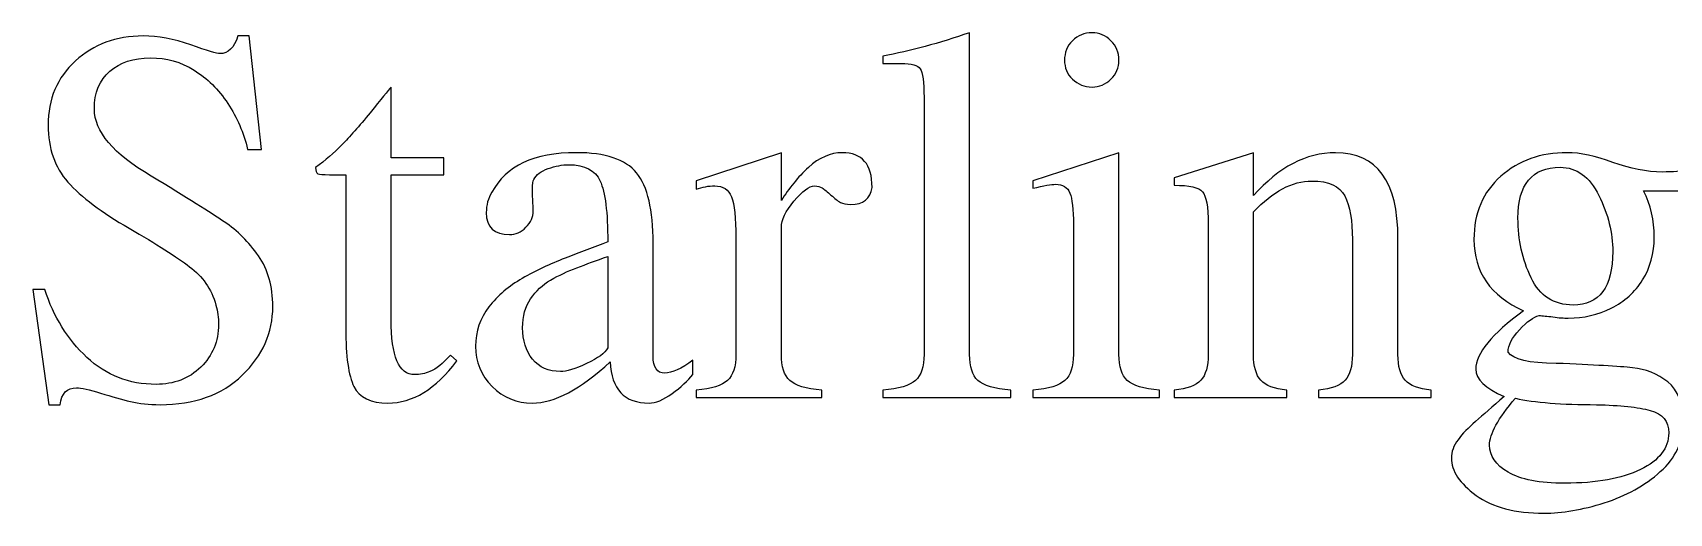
# Model space of a CAD drawing. Header units: inches. Extents: x -14.3 to 12.3, y -4.6 to 6.3.
# Drawn here: x -14.014 to -12.668, y 5.929 to 6.325 of the extents above; entities that cross this region are included whole.
import ezdxf

# ---------------------------------------------------------------- set-up
doc = ezdxf.new("R2010")
doc.units = ezdxf.units.IN
doc.header["$MEASUREMENT"] = 0
doc.layers.add('Layer 1', color=7, linetype='Continuous')

msp = doc.modelspace()

# ---------------------------------------------------------------- linework, layer by layer
at = {"layer": 'Layer 1'}
for points, knots in [([(-13.2809, 6.2716), (-13.2809, 6.2842), (-13.2819, 6.2921), (-13.284, 6.2951), (-13.284, 6.2951), (-13.286, 6.298), (-13.2912, 6.2996), (-13.2996, 6.2996), (-13.2996, 6.2996), (-13.2996, 6.2996), (-13.3149, 6.2996), (-13.3149, 6.2996), (-13.3149, 6.2996), (-13.3149, 6.2996), (-13.3149, 6.3055), (-13.3149, 6.3055), (-13.3149, 6.3055), (-13.2921, 6.3098), (-13.2683, 6.3162), (-13.2434, 6.3248), (-13.2434, 6.3248), (-13.2434, 6.3248), (-13.2434, 6.0601), (-13.2434, 6.0601), (-13.2434, 6.0601), (-13.2434, 6.0501), (-13.2411, 6.043), (-13.2366, 6.0387), (-13.2366, 6.0387), (-13.2319, 6.0345), (-13.2229, 6.0318), (-13.2096, 6.0308), (-13.2096, 6.0308), (-13.2096, 6.0308), (-13.2096, 6.0248), (-13.2096, 6.0248), (-13.2096, 6.0248), (-13.2096, 6.0248), (-13.3149, 6.0248), (-13.3149, 6.0248), (-13.3149, 6.0248), (-13.3149, 6.0248), (-13.3149, 6.0308), (-13.3149, 6.0308), (-13.3149, 6.0308), (-13.3016, 6.0318), (-13.2926, 6.0345), (-13.2879, 6.0387), (-13.2879, 6.0387), (-13.2832, 6.043), (-13.2809, 6.0501), (-13.2809, 6.0601), (-13.2809, 6.0601), (-13.2809, 6.0601), (-13.2809, 6.2716), (-13.2809, 6.2716)], [0, 0, 0, 0, 0.071429, 0.071429, 0.071429, 0.071429, 0.142857, 0.142857, 0.142857, 0.142857, 0.214286, 0.214286, 0.214286, 0.214286, 0.285714, 0.285714, 0.285714, 0.285714, 0.357143, 0.357143, 0.357143, 0.357143, 0.428571, 0.428571, 0.428571, 0.428571, 0.5, 0.5, 0.5, 0.5, 0.571429, 0.571429, 0.571429, 0.571429, 0.642857, 0.642857, 0.642857, 0.642857, 0.714286, 0.714286, 0.714286, 0.714286, 0.785714, 0.785714, 0.785714, 0.785714, 0.857143, 0.857143, 0.857143, 0.857143, 0.928571, 0.928571, 0.928571, 0.928571, 1, 1, 1, 1]), ([(-13.1654, 6.3021), (-13.1654, 6.3085), (-13.1632, 6.3138), (-13.1589, 6.3182), (-13.1589, 6.3182), (-13.1544, 6.3226), (-13.1491, 6.3248), (-13.1428, 6.3248), (-13.1428, 6.3248), (-13.1368, 6.3248), (-13.1316, 6.3226), (-13.1272, 6.3182), (-13.1272, 6.3182), (-13.1229, 6.3139), (-13.1207, 6.3086), (-13.1207, 6.3021), (-13.1207, 6.3021), (-13.1207, 6.296), (-13.1229, 6.2908), (-13.1272, 6.2866), (-13.1272, 6.2866), (-13.1316, 6.2822), (-13.1368, 6.2801), (-13.1428, 6.2801), (-13.1428, 6.2801), (-13.1491, 6.2801), (-13.1544, 6.2823), (-13.1589, 6.2866), (-13.1589, 6.2866), (-13.1632, 6.2909), (-13.1654, 6.2961), (-13.1654, 6.3021)], [0, 0, 0, 0, 0.125, 0.125, 0.125, 0.125, 0.25, 0.25, 0.25, 0.25, 0.375, 0.375, 0.375, 0.375, 0.5, 0.5, 0.5, 0.5, 0.625, 0.625, 0.625, 0.625, 0.75, 0.75, 0.75, 0.75, 0.875, 0.875, 0.875, 0.875, 1, 1, 1, 1]), ([(-14.0137, 6.1135), (-14.0137, 6.1135), (-14.0038, 6.1135), (-14.0038, 6.1135), (-14.0038, 6.1135), (-13.9964, 6.0911), (-13.985, 6.0725), (-13.9691, 6.0577), (-13.9691, 6.0577), (-13.9533, 6.0429), (-13.9344, 6.0355), (-13.9123, 6.0355), (-13.9123, 6.0355), (-13.8976, 6.0355), (-13.8852, 6.0402), (-13.8754, 6.0497), (-13.8754, 6.0497), (-13.8658, 6.0592), (-13.8609, 6.0709), (-13.8609, 6.0848), (-13.8609, 6.0848), (-13.8609, 6.0902), (-13.8617, 6.0956), (-13.863, 6.1008), (-13.863, 6.1008), (-13.8669, 6.114), (-13.874, 6.1246), (-13.8847, 6.1323), (-13.8847, 6.1323), (-13.8952, 6.1402), (-13.9118, 6.1508), (-13.9344, 6.1639), (-13.9344, 6.1639), (-13.9571, 6.177), (-13.9739, 6.1897), (-13.9847, 6.2019), (-13.9847, 6.2019), (-13.9956, 6.2141), (-14.001, 6.2297), (-14.001, 6.2487), (-14.001, 6.2487), (-14.001, 6.2702), (-13.9936, 6.2878), (-13.9786, 6.3016), (-13.9786, 6.3016), (-13.9637, 6.3152), (-13.9451, 6.3221), (-13.923, 6.3221), (-13.923, 6.3221), (-13.9106, 6.3221), (-13.8976, 6.3197), (-13.8838, 6.3148), (-13.8838, 6.3148), (-13.87, 6.31), (-13.8619, 6.3076), (-13.8597, 6.3076), (-13.8597, 6.3076), (-13.853, 6.3076), (-13.8481, 6.3123), (-13.845, 6.3221), (-13.845, 6.3221), (-13.845, 6.3221), (-13.8357, 6.3221), (-13.8357, 6.3221), (-13.8357, 6.3221), (-13.8357, 6.3221), (-13.8256, 6.2288), (-13.8256, 6.2288), (-13.8256, 6.2288), (-13.8256, 6.2288), (-13.837, 6.2288), (-13.837, 6.2288), (-13.837, 6.2288), (-13.8402, 6.2425), (-13.8457, 6.255), (-13.8532, 6.2666), (-13.8532, 6.2666), (-13.8609, 6.2781), (-13.8701, 6.2873), (-13.881, 6.294), (-13.881, 6.294), (-13.8918, 6.3008), (-13.9038, 6.3041), (-13.9169, 6.3041), (-13.9169, 6.3041), (-13.9308, 6.3041), (-13.942, 6.3005), (-13.9503, 6.2931), (-13.9503, 6.2931), (-13.9588, 6.2858), (-13.963, 6.2755), (-13.963, 6.2621), (-13.963, 6.2621), (-13.963, 6.2436), (-13.9474, 6.2251), (-13.9162, 6.2068), (-13.9162, 6.2068), (-13.8871, 6.1891), (-13.8671, 6.1766), (-13.8562, 6.1692), (-13.8562, 6.1692), (-13.8453, 6.1619), (-13.836, 6.1526), (-13.8281, 6.1412), (-13.8281, 6.1412), (-13.8202, 6.1299), (-13.8163, 6.116), (-13.8163, 6.0996), (-13.8163, 6.0996), (-13.8163, 6.0779), (-13.8247, 6.0591), (-13.8414, 6.043), (-13.8414, 6.043), (-13.8581, 6.0269), (-13.8807, 6.0188), (-13.909, 6.0188), (-13.909, 6.0188), (-13.9181, 6.0188), (-13.9262, 6.0197), (-13.9333, 6.0213), (-13.9333, 6.0213), (-13.9404, 6.0231), (-13.9487, 6.0255), (-13.9579, 6.0283), (-13.9579, 6.0283), (-13.9672, 6.0312), (-13.9738, 6.0327), (-13.9777, 6.0327), (-13.9777, 6.0327), (-13.9856, 6.0327), (-13.99, 6.0281), (-13.991, 6.0188), (-13.991, 6.0188), (-13.991, 6.0188), (-14.0003, 6.0188), (-14.0003, 6.0188), (-14.0003, 6.0188), (-14.0003, 6.0188), (-14.0137, 6.1135), (-14.0137, 6.1135)], [0, 0, 0, 0, 0.028571, 0.028571, 0.028571, 0.028571, 0.057143, 0.057143, 0.057143, 0.057143, 0.085714, 0.085714, 0.085714, 0.085714, 0.114286, 0.114286, 0.114286, 0.114286, 0.142857, 0.142857, 0.142857, 0.142857, 0.171429, 0.171429, 0.171429, 0.171429, 0.2, 0.2, 0.2, 0.2, 0.228571, 0.228571, 0.228571, 0.228571, 0.257143, 0.257143, 0.257143, 0.257143, 0.285714, 0.285714, 0.285714, 0.285714, 0.314286, 0.314286, 0.314286, 0.314286, 0.342857, 0.342857, 0.342857, 0.342857, 0.371429, 0.371429, 0.371429, 0.371429, 0.4, 0.4, 0.4, 0.4, 0.428571, 0.428571, 0.428571, 0.428571, 0.457143, 0.457143, 0.457143, 0.457143, 0.485714, 0.485714, 0.485714, 0.485714, 0.514286, 0.514286, 0.514286, 0.514286, 0.542857, 0.542857, 0.542857, 0.542857, 0.571429, 0.571429, 0.571429, 0.571429, 0.6, 0.6, 0.6, 0.6, 0.628571, 0.628571, 0.628571, 0.628571, 0.657143, 0.657143, 0.657143, 0.657143, 0.685714, 0.685714, 0.685714, 0.685714, 0.714286, 0.714286, 0.714286, 0.714286, 0.742857, 0.742857, 0.742857, 0.742857, 0.771429, 0.771429, 0.771429, 0.771429, 0.8, 0.8, 0.8, 0.8, 0.828571, 0.828571, 0.828571, 0.828571, 0.857143, 0.857143, 0.857143, 0.857143, 0.885714, 0.885714, 0.885714, 0.885714, 0.914286, 0.914286, 0.914286, 0.914286, 0.942857, 0.942857, 0.942857, 0.942857, 0.971429, 0.971429, 0.971429, 0.971429, 1, 1, 1, 1]), ([(-13.719, 6.0888), (-13.719, 6.0586), (-13.7126, 6.0435), (-13.6997, 6.0435), (-13.6997, 6.0435), (-13.6953, 6.0435), (-13.6911, 6.0443), (-13.6871, 6.0461), (-13.6871, 6.0461), (-13.682, 6.048), (-13.6764, 6.0526), (-13.6703, 6.0595), (-13.6703, 6.0595), (-13.6703, 6.0595), (-13.665, 6.0548), (-13.665, 6.0548), (-13.665, 6.0548), (-13.6824, 6.0317), (-13.7013, 6.0201), (-13.7217, 6.0201), (-13.7217, 6.0201), (-13.7358, 6.0201), (-13.7451, 6.0247), (-13.7496, 6.0337), (-13.7496, 6.0337), (-13.7541, 6.0427), (-13.7563, 6.0586), (-13.7563, 6.0815), (-13.7563, 6.0815), (-13.7563, 6.0815), (-13.7563, 6.208), (-13.7563, 6.208), (-13.7563, 6.208), (-13.7563, 6.208), (-13.7697, 6.208), (-13.7697, 6.208), (-13.7697, 6.208), (-13.7749, 6.208), (-13.7781, 6.2082), (-13.7793, 6.2088), (-13.7793, 6.2088), (-13.7804, 6.2093), (-13.7811, 6.2111), (-13.7811, 6.214), (-13.7811, 6.214), (-13.7731, 6.2198), (-13.766, 6.2259), (-13.7596, 6.2325), (-13.7596, 6.2325), (-13.7531, 6.2389), (-13.7454, 6.2478), (-13.7363, 6.259), (-13.7363, 6.259), (-13.7273, 6.2701), (-13.7214, 6.2772), (-13.719, 6.2801), (-13.719, 6.2801), (-13.719, 6.2801), (-13.719, 6.222), (-13.719, 6.222), (-13.719, 6.222), (-13.719, 6.222), (-13.6757, 6.222), (-13.6757, 6.222), (-13.6757, 6.222), (-13.6757, 6.222), (-13.6757, 6.208), (-13.6757, 6.208), (-13.6757, 6.208), (-13.6757, 6.208), (-13.719, 6.208), (-13.719, 6.208), (-13.719, 6.208), (-13.719, 6.208), (-13.719, 6.0888), (-13.719, 6.0888)], [0, 0, 0, 0, 0.052632, 0.052632, 0.052632, 0.052632, 0.105263, 0.105263, 0.105263, 0.105263, 0.157895, 0.157895, 0.157895, 0.157895, 0.210526, 0.210526, 0.210526, 0.210526, 0.263158, 0.263158, 0.263158, 0.263158, 0.315789, 0.315789, 0.315789, 0.315789, 0.368421, 0.368421, 0.368421, 0.368421, 0.421053, 0.421053, 0.421053, 0.421053, 0.473684, 0.473684, 0.473684, 0.473684, 0.526316, 0.526316, 0.526316, 0.526316, 0.578947, 0.578947, 0.578947, 0.578947, 0.631579, 0.631579, 0.631579, 0.631579, 0.684211, 0.684211, 0.684211, 0.684211, 0.736842, 0.736842, 0.736842, 0.736842, 0.789474, 0.789474, 0.789474, 0.789474, 0.842105, 0.842105, 0.842105, 0.842105, 0.894737, 0.894737, 0.894737, 0.894737, 0.947368, 0.947368, 0.947368, 0.947368, 1, 1, 1, 1]), ([(-13.5036, 6.0588), (-13.5036, 6.0495), (-13.5004, 6.0448), (-13.4941, 6.0448), (-13.4941, 6.0448), (-13.4881, 6.0448), (-13.4803, 6.0483), (-13.4709, 6.0553), (-13.4709, 6.0553), (-13.4709, 6.0553), (-13.4709, 6.0436), (-13.4709, 6.0436), (-13.4709, 6.0436), (-13.4751, 6.0385), (-13.4808, 6.0332), (-13.488, 6.028), (-13.488, 6.028), (-13.4952, 6.0228), (-13.5016, 6.0201), (-13.5069, 6.0201), (-13.5069, 6.0201), (-13.5273, 6.0201), (-13.5381, 6.0315), (-13.5389, 6.0541), (-13.5389, 6.0541), (-13.5633, 6.0315), (-13.5847, 6.0201), (-13.6029, 6.0201), (-13.6029, 6.0201), (-13.6158, 6.0201), (-13.6268, 6.0247), (-13.6359, 6.0338), (-13.6359, 6.0338), (-13.645, 6.0429), (-13.6496, 6.0539), (-13.6496, 6.0668), (-13.6496, 6.0668), (-13.6496, 6.0791), (-13.646, 6.0899), (-13.6387, 6.0992), (-13.6387, 6.0992), (-13.6314, 6.1086), (-13.6222, 6.1163), (-13.6112, 6.1227), (-13.6112, 6.1227), (-13.6001, 6.129), (-13.5884, 6.1346), (-13.576, 6.1393), (-13.576, 6.1393), (-13.5637, 6.144), (-13.552, 6.1485), (-13.5409, 6.1528), (-13.5409, 6.1528), (-13.5409, 6.177), (-13.543, 6.1937), (-13.5471, 6.2027), (-13.5471, 6.2027), (-13.5512, 6.2117), (-13.5598, 6.2162), (-13.573, 6.2162), (-13.573, 6.2162), (-13.5783, 6.2162), (-13.584, 6.2151), (-13.5899, 6.213), (-13.5899, 6.213), (-13.5958, 6.2109), (-13.5997, 6.2079), (-13.6016, 6.2041), (-13.6016, 6.2041), (-13.6024, 6.2029), (-13.6029, 6.2002), (-13.6029, 6.1961), (-13.6029, 6.1961), (-13.6029, 6.1945), (-13.6028, 6.1916), (-13.6026, 6.1876), (-13.6026, 6.1876), (-13.6023, 6.1836), (-13.6022, 6.1803), (-13.6022, 6.1781), (-13.6022, 6.1781), (-13.6022, 6.1731), (-13.6042, 6.1687), (-13.6082, 6.1647), (-13.6082, 6.1647), (-13.6121, 6.1607), (-13.6167, 6.1588), (-13.6217, 6.1588), (-13.6217, 6.1588), (-13.6344, 6.1588), (-13.6408, 6.1648), (-13.6408, 6.1768), (-13.6408, 6.1768), (-13.6408, 6.183), (-13.6393, 6.1886), (-13.6362, 6.1935), (-13.6362, 6.1935), (-13.6246, 6.2152), (-13.6014, 6.2261), (-13.5669, 6.2261), (-13.5669, 6.2261), (-13.5429, 6.2261), (-13.5263, 6.2206), (-13.5172, 6.2095), (-13.5172, 6.2095), (-13.5081, 6.1983), (-13.5036, 6.179), (-13.5036, 6.1515), (-13.5036, 6.1515), (-13.5036, 6.1515), (-13.5036, 6.0588), (-13.5036, 6.0588)], [0, 0, 0, 0, 0.035714, 0.035714, 0.035714, 0.035714, 0.071429, 0.071429, 0.071429, 0.071429, 0.107143, 0.107143, 0.107143, 0.107143, 0.142857, 0.142857, 0.142857, 0.142857, 0.178571, 0.178571, 0.178571, 0.178571, 0.214286, 0.214286, 0.214286, 0.214286, 0.25, 0.25, 0.25, 0.25, 0.285714, 0.285714, 0.285714, 0.285714, 0.321429, 0.321429, 0.321429, 0.321429, 0.357143, 0.357143, 0.357143, 0.357143, 0.392857, 0.392857, 0.392857, 0.392857, 0.428571, 0.428571, 0.428571, 0.428571, 0.464286, 0.464286, 0.464286, 0.464286, 0.5, 0.5, 0.5, 0.5, 0.535714, 0.535714, 0.535714, 0.535714, 0.571429, 0.571429, 0.571429, 0.571429, 0.607143, 0.607143, 0.607143, 0.607143, 0.642857, 0.642857, 0.642857, 0.642857, 0.678571, 0.678571, 0.678571, 0.678571, 0.714286, 0.714286, 0.714286, 0.714286, 0.75, 0.75, 0.75, 0.75, 0.785714, 0.785714, 0.785714, 0.785714, 0.821429, 0.821429, 0.821429, 0.821429, 0.857143, 0.857143, 0.857143, 0.857143, 0.892857, 0.892857, 0.892857, 0.892857, 0.928571, 0.928571, 0.928571, 0.928571, 0.964286, 0.964286, 0.964286, 0.964286, 1, 1, 1, 1]), ([(-13.4356, 6.1561), (-13.4356, 6.1725), (-13.4368, 6.1836), (-13.4392, 6.1897), (-13.4392, 6.1897), (-13.4417, 6.1958), (-13.4462, 6.1988), (-13.453, 6.1988), (-13.453, 6.1988), (-13.4579, 6.1988), (-13.463, 6.1979), (-13.4682, 6.1961), (-13.4682, 6.1961), (-13.4682, 6.1961), (-13.4682, 6.2029), (-13.4682, 6.2029), (-13.4682, 6.2029), (-13.4682, 6.2029), (-13.3982, 6.2261), (-13.3982, 6.2261), (-13.3982, 6.2261), (-13.3982, 6.2261), (-13.3982, 6.1868), (-13.3982, 6.1868), (-13.3982, 6.1868), (-13.3921, 6.1968), (-13.3847, 6.2059), (-13.3759, 6.214), (-13.3759, 6.214), (-13.367, 6.2221), (-13.3578, 6.2261), (-13.3481, 6.2261), (-13.3481, 6.2261), (-13.3318, 6.2261), (-13.3236, 6.2166), (-13.3236, 6.1975), (-13.3236, 6.1975), (-13.3249, 6.1881), (-13.3308, 6.1835), (-13.3414, 6.1835), (-13.3414, 6.1835), (-13.3448, 6.1835), (-13.3476, 6.1841), (-13.3497, 6.1852), (-13.3497, 6.1852), (-13.3518, 6.1865), (-13.3543, 6.1885), (-13.3574, 6.1912), (-13.3574, 6.1912), (-13.3604, 6.194), (-13.3628, 6.1959), (-13.3646, 6.1971), (-13.3646, 6.1971), (-13.3663, 6.1982), (-13.3684, 6.1988), (-13.3709, 6.1988), (-13.3709, 6.1988), (-13.3752, 6.1988), (-13.3809, 6.1946), (-13.3878, 6.1862), (-13.3878, 6.1862), (-13.3948, 6.1779), (-13.3982, 6.1707), (-13.3982, 6.1648), (-13.3982, 6.1648), (-13.3982, 6.1648), (-13.3982, 6.0601), (-13.3982, 6.0601), (-13.3982, 6.0601), (-13.3982, 6.0501), (-13.3959, 6.043), (-13.3913, 6.0387), (-13.3913, 6.0387), (-13.3867, 6.0345), (-13.3779, 6.0318), (-13.3649, 6.0308), (-13.3649, 6.0308), (-13.3649, 6.0308), (-13.3649, 6.0248), (-13.3649, 6.0248), (-13.3649, 6.0248), (-13.3649, 6.0248), (-13.4682, 6.0248), (-13.4682, 6.0248), (-13.4682, 6.0248), (-13.4682, 6.0248), (-13.4682, 6.0308), (-13.4682, 6.0308), (-13.4682, 6.0308), (-13.4556, 6.0318), (-13.447, 6.0345), (-13.4424, 6.0387), (-13.4424, 6.0387), (-13.4379, 6.043), (-13.4356, 6.0501), (-13.4356, 6.0601), (-13.4356, 6.0601), (-13.4356, 6.0601), (-13.4356, 6.1561), (-13.4356, 6.1561)], [0, 0, 0, 0, 0.04, 0.04, 0.04, 0.04, 0.08, 0.08, 0.08, 0.08, 0.12, 0.12, 0.12, 0.12, 0.16, 0.16, 0.16, 0.16, 0.2, 0.2, 0.2, 0.2, 0.24, 0.24, 0.24, 0.24, 0.28, 0.28, 0.28, 0.28, 0.32, 0.32, 0.32, 0.32, 0.36, 0.36, 0.36, 0.36, 0.4, 0.4, 0.4, 0.4, 0.44, 0.44, 0.44, 0.44, 0.48, 0.48, 0.48, 0.48, 0.52, 0.52, 0.52, 0.52, 0.56, 0.56, 0.56, 0.56, 0.6, 0.6, 0.6, 0.6, 0.64, 0.64, 0.64, 0.64, 0.68, 0.68, 0.68, 0.68, 0.72, 0.72, 0.72, 0.72, 0.76, 0.76, 0.76, 0.76, 0.8, 0.8, 0.8, 0.8, 0.84, 0.84, 0.84, 0.84, 0.88, 0.88, 0.88, 0.88, 0.92, 0.92, 0.92, 0.92, 0.96, 0.96, 0.96, 0.96, 1, 1, 1, 1]), ([(-13.1581, 6.1667), (-13.1581, 6.1795), (-13.1591, 6.1881), (-13.161, 6.1929), (-13.161, 6.1929), (-13.1629, 6.1977), (-13.1668, 6.2001), (-13.1728, 6.2001), (-13.1728, 6.2001), (-13.1762, 6.2001), (-13.1824, 6.199), (-13.1914, 6.1968), (-13.1914, 6.1968), (-13.1914, 6.1968), (-13.1914, 6.2029), (-13.1914, 6.2029), (-13.1914, 6.2029), (-13.1914, 6.2029), (-13.1207, 6.2261), (-13.1207, 6.2261), (-13.1207, 6.2261), (-13.1207, 6.2261), (-13.1207, 6.0601), (-13.1207, 6.0601), (-13.1207, 6.0601), (-13.1207, 6.0501), (-13.1183, 6.043), (-13.1138, 6.0387), (-13.1138, 6.0387), (-13.1091, 6.0345), (-13.1003, 6.0318), (-13.0874, 6.0308), (-13.0874, 6.0308), (-13.0874, 6.0308), (-13.0874, 6.0248), (-13.0874, 6.0248), (-13.0874, 6.0248), (-13.0874, 6.0248), (-13.1914, 6.0248), (-13.1914, 6.0248), (-13.1914, 6.0248), (-13.1914, 6.0248), (-13.1914, 6.0308), (-13.1914, 6.0308), (-13.1914, 6.0308), (-13.1784, 6.0318), (-13.1697, 6.0345), (-13.165, 6.0387), (-13.165, 6.0387), (-13.1604, 6.043), (-13.1581, 6.0501), (-13.1581, 6.0601), (-13.1581, 6.0601), (-13.1581, 6.0601), (-13.1581, 6.1667), (-13.1581, 6.1667)], [0, 0, 0, 0, 0.071429, 0.071429, 0.071429, 0.071429, 0.142857, 0.142857, 0.142857, 0.142857, 0.214286, 0.214286, 0.214286, 0.214286, 0.285714, 0.285714, 0.285714, 0.285714, 0.357143, 0.357143, 0.357143, 0.357143, 0.428571, 0.428571, 0.428571, 0.428571, 0.5, 0.5, 0.5, 0.5, 0.571429, 0.571429, 0.571429, 0.571429, 0.642857, 0.642857, 0.642857, 0.642857, 0.714286, 0.714286, 0.714286, 0.714286, 0.785714, 0.785714, 0.785714, 0.785714, 0.857143, 0.857143, 0.857143, 0.857143, 0.928571, 0.928571, 0.928571, 0.928571, 1, 1, 1, 1]), ([(-13.0473, 6.1675), (-13.0473, 6.1816), (-13.0489, 6.1905), (-13.0519, 6.194), (-13.0519, 6.194), (-13.0549, 6.1976), (-13.0628, 6.1993), (-13.0753, 6.1993), (-13.0753, 6.1993), (-13.0753, 6.1993), (-13.0753, 6.2055), (-13.0753, 6.2055), (-13.0753, 6.2055), (-13.0753, 6.2055), (-13.01, 6.2261), (-13.01, 6.2261), (-13.01, 6.2261), (-13.01, 6.2261), (-13.01, 6.1908), (-13.01, 6.1908), (-13.01, 6.1908), (-12.9891, 6.2143), (-12.9667, 6.2261), (-12.9426, 6.2261), (-12.9426, 6.2261), (-12.9084, 6.2261), (-12.8913, 6.2026), (-12.8913, 6.1555), (-12.8913, 6.1555), (-12.8913, 6.1555), (-12.8913, 6.0601), (-12.8913, 6.0601), (-12.8913, 6.0601), (-12.8913, 6.0503), (-12.8893, 6.0432), (-12.8853, 6.0389), (-12.8853, 6.0389), (-12.8813, 6.0345), (-12.8742, 6.0318), (-12.864, 6.0308), (-12.864, 6.0308), (-12.864, 6.0308), (-12.864, 6.0248), (-12.864, 6.0248), (-12.864, 6.0248), (-12.864, 6.0248), (-12.9567, 6.0248), (-12.9567, 6.0248), (-12.9567, 6.0248), (-12.9567, 6.0248), (-12.9567, 6.0308), (-12.9567, 6.0308), (-12.9567, 6.0308), (-12.946, 6.0318), (-12.9387, 6.0345), (-12.9347, 6.0389), (-12.9347, 6.0389), (-12.9307, 6.0432), (-12.9287, 6.0503), (-12.9287, 6.0601), (-12.9287, 6.0601), (-12.9287, 6.0601), (-12.9287, 6.1548), (-12.9287, 6.1548), (-12.9287, 6.1548), (-12.9287, 6.1703), (-12.9308, 6.1822), (-12.935, 6.1905), (-12.935, 6.1905), (-12.9392, 6.1987), (-12.9482, 6.2028), (-12.962, 6.2028), (-12.962, 6.2028), (-12.9781, 6.2028), (-12.9941, 6.1943), (-13.01, 6.1775), (-13.01, 6.1775), (-13.01, 6.1775), (-13.01, 6.0601), (-13.01, 6.0601), (-13.01, 6.0601), (-13.01, 6.0503), (-13.008, 6.0432), (-13.004, 6.0389), (-13.004, 6.0389), (-13, 6.0345), (-12.9929, 6.0318), (-12.9827, 6.0308), (-12.9827, 6.0308), (-12.9827, 6.0308), (-12.9827, 6.0248), (-12.9827, 6.0248), (-12.9827, 6.0248), (-12.9827, 6.0248), (-13.0753, 6.0248), (-13.0753, 6.0248), (-13.0753, 6.0248), (-13.0753, 6.0248), (-13.0753, 6.0308), (-13.0753, 6.0308), (-13.0753, 6.0308), (-13.0647, 6.0318), (-13.0573, 6.0345), (-13.0533, 6.0389), (-13.0533, 6.0389), (-13.0493, 6.0432), (-13.0473, 6.0503), (-13.0473, 6.0601), (-13.0473, 6.0601), (-13.0473, 6.0601), (-13.0473, 6.1675), (-13.0473, 6.1675)], [0, 0, 0, 0, 0.035714, 0.035714, 0.035714, 0.035714, 0.071429, 0.071429, 0.071429, 0.071429, 0.107143, 0.107143, 0.107143, 0.107143, 0.142857, 0.142857, 0.142857, 0.142857, 0.178571, 0.178571, 0.178571, 0.178571, 0.214286, 0.214286, 0.214286, 0.214286, 0.25, 0.25, 0.25, 0.25, 0.285714, 0.285714, 0.285714, 0.285714, 0.321429, 0.321429, 0.321429, 0.321429, 0.357143, 0.357143, 0.357143, 0.357143, 0.392857, 0.392857, 0.392857, 0.392857, 0.428571, 0.428571, 0.428571, 0.428571, 0.464286, 0.464286, 0.464286, 0.464286, 0.5, 0.5, 0.5, 0.5, 0.535714, 0.535714, 0.535714, 0.535714, 0.571429, 0.571429, 0.571429, 0.571429, 0.607143, 0.607143, 0.607143, 0.607143, 0.642857, 0.642857, 0.642857, 0.642857, 0.678571, 0.678571, 0.678571, 0.678571, 0.714286, 0.714286, 0.714286, 0.714286, 0.75, 0.75, 0.75, 0.75, 0.785714, 0.785714, 0.785714, 0.785714, 0.821429, 0.821429, 0.821429, 0.821429, 0.857143, 0.857143, 0.857143, 0.857143, 0.892857, 0.892857, 0.892857, 0.892857, 0.928571, 0.928571, 0.928571, 0.928571, 0.964286, 0.964286, 0.964286, 0.964286, 1, 1, 1, 1]), ([(-12.6526, 6.1948), (-12.6526, 6.1948), (-12.6893, 6.1948), (-12.6893, 6.1948), (-12.6893, 6.1948), (-12.6834, 6.1831), (-12.6806, 6.1705), (-12.6806, 6.1568), (-12.6806, 6.1568), (-12.6806, 6.1432), (-12.6838, 6.1315), (-12.6901, 6.1215), (-12.6901, 6.1215), (-12.6964, 6.1113), (-12.705, 6.1037), (-12.7159, 6.0982), (-12.7159, 6.0982), (-12.7268, 6.0928), (-12.7386, 6.09), (-12.7512, 6.09), (-12.7512, 6.09), (-12.7548, 6.09), (-12.759, 6.0903), (-12.7638, 6.091), (-12.7638, 6.091), (-12.7686, 6.0916), (-12.7723, 6.092), (-12.7753, 6.0922), (-12.7753, 6.0922), (-12.7798, 6.0911), (-12.7851, 6.0872), (-12.7913, 6.0805), (-12.7913, 6.0805), (-12.7976, 6.0737), (-12.8007, 6.0676), (-12.8007, 6.0621), (-12.8007, 6.0621), (-12.7967, 6.0559), (-12.7836, 6.0528), (-12.7613, 6.0528), (-12.7613, 6.0528), (-12.7301, 6.0515), (-12.7091, 6.0503), (-12.6984, 6.0492), (-12.6984, 6.0492), (-12.6877, 6.0481), (-12.6781, 6.0442), (-12.6694, 6.0375), (-12.6694, 6.0375), (-12.6609, 6.0308), (-12.6567, 6.0195), (-12.6567, 6.0035), (-12.6567, 6.0035), (-12.6567, 5.9882), (-12.663, 5.9749), (-12.6756, 5.9637), (-12.6756, 5.9637), (-12.6882, 5.9523), (-12.7036, 5.9438), (-12.7216, 5.9381), (-12.7216, 5.9381), (-12.7397, 5.9323), (-12.7562, 5.9295), (-12.7713, 5.9295), (-12.7713, 5.9295), (-12.7949, 5.9295), (-12.8134, 5.9343), (-12.827, 5.9442), (-12.827, 5.9442), (-12.8406, 5.9541), (-12.8473, 5.9643), (-12.8473, 5.9749), (-12.8473, 5.9749), (-12.8473, 5.98), (-12.8456, 5.9851), (-12.8419, 5.99), (-12.8419, 5.99), (-12.8382, 5.9949), (-12.8334, 5.9999), (-12.8274, 6.0051), (-12.8274, 6.0051), (-12.8214, 6.0103), (-12.8137, 6.0171), (-12.804, 6.0255), (-12.804, 6.0255), (-12.8196, 6.0323), (-12.8273, 6.0398), (-12.8273, 6.0481), (-12.8273, 6.0481), (-12.8273, 6.0609), (-12.8142, 6.0769), (-12.788, 6.0961), (-12.788, 6.0961), (-12.8152, 6.1083), (-12.8288, 6.1279), (-12.8288, 6.1548), (-12.8288, 6.1548), (-12.8288, 6.1765), (-12.8214, 6.1937), (-12.8067, 6.2067), (-12.8067, 6.2067), (-12.792, 6.2197), (-12.7738, 6.2261), (-12.7521, 6.2261), (-12.7521, 6.2261), (-12.7413, 6.2261), (-12.7289, 6.2235), (-12.7146, 6.2181), (-12.7146, 6.2181), (-12.7003, 6.2129), (-12.6868, 6.2102), (-12.6739, 6.2102), (-12.6739, 6.2102), (-12.665, 6.2102), (-12.6579, 6.2107), (-12.6526, 6.2116), (-12.6526, 6.2116), (-12.6526, 6.2116), (-12.6526, 6.1948), (-12.6526, 6.1948)], [0, 0, 0, 0, 0.033333, 0.033333, 0.033333, 0.033333, 0.066667, 0.066667, 0.066667, 0.066667, 0.1, 0.1, 0.1, 0.1, 0.133333, 0.133333, 0.133333, 0.133333, 0.166667, 0.166667, 0.166667, 0.166667, 0.2, 0.2, 0.2, 0.2, 0.233333, 0.233333, 0.233333, 0.233333, 0.266667, 0.266667, 0.266667, 0.266667, 0.3, 0.3, 0.3, 0.3, 0.333333, 0.333333, 0.333333, 0.333333, 0.366667, 0.366667, 0.366667, 0.366667, 0.4, 0.4, 0.4, 0.4, 0.433333, 0.433333, 0.433333, 0.433333, 0.466667, 0.466667, 0.466667, 0.466667, 0.5, 0.5, 0.5, 0.5, 0.533333, 0.533333, 0.533333, 0.533333, 0.566667, 0.566667, 0.566667, 0.566667, 0.6, 0.6, 0.6, 0.6, 0.633333, 0.633333, 0.633333, 0.633333, 0.666667, 0.666667, 0.666667, 0.666667, 0.7, 0.7, 0.7, 0.7, 0.733333, 0.733333, 0.733333, 0.733333, 0.766667, 0.766667, 0.766667, 0.766667, 0.8, 0.8, 0.8, 0.8, 0.833333, 0.833333, 0.833333, 0.833333, 0.866667, 0.866667, 0.866667, 0.866667, 0.9, 0.9, 0.9, 0.9, 0.933333, 0.933333, 0.933333, 0.933333, 0.966667, 0.966667, 0.966667, 0.966667, 1, 1, 1, 1]), ([(-12.7473, 6.1008), (-12.7256, 6.1008), (-12.7147, 6.1155), (-12.7147, 6.1448), (-12.7147, 6.1448), (-12.7147, 6.1601), (-12.7184, 6.1755), (-12.7261, 6.1909), (-12.7261, 6.1909), (-12.7338, 6.2063), (-12.7443, 6.2141), (-12.7579, 6.2141), (-12.7579, 6.2141), (-12.781, 6.2141), (-12.7926, 6.2001), (-12.7926, 6.1721), (-12.7926, 6.1721), (-12.7926, 6.1546), (-12.789, 6.1382), (-12.7818, 6.1232), (-12.7818, 6.1232), (-12.7747, 6.1083), (-12.7632, 6.1008), (-12.7473, 6.1008)], [0, 0, 0, 0, 0.166667, 0.166667, 0.166667, 0.166667, 0.333333, 0.333333, 0.333333, 0.333333, 0.5, 0.5, 0.5, 0.5, 0.666667, 0.666667, 0.666667, 0.666667, 0.833333, 0.833333, 0.833333, 0.833333, 1, 1, 1, 1]), ([(-13.5409, 6.1408), (-13.5502, 6.1375), (-13.5587, 6.1343), (-13.5663, 6.1315), (-13.5663, 6.1315), (-13.574, 6.1286), (-13.5811, 6.1252), (-13.5879, 6.1213), (-13.5879, 6.1213), (-13.5946, 6.1175), (-13.6, 6.1122), (-13.6043, 6.1059), (-13.6043, 6.1059), (-13.6087, 6.0996), (-13.6109, 6.0917), (-13.6109, 6.0821), (-13.6109, 6.0821), (-13.6109, 6.0717), (-13.6081, 6.063), (-13.6028, 6.0562), (-13.6028, 6.0562), (-13.5973, 6.0495), (-13.5896, 6.0461), (-13.5797, 6.0461), (-13.5797, 6.0461), (-13.575, 6.0461), (-13.5679, 6.0482), (-13.5583, 6.0526), (-13.5583, 6.0526), (-13.5489, 6.057), (-13.5431, 6.0612), (-13.5409, 6.0655), (-13.5409, 6.0655), (-13.5409, 6.0655), (-13.5409, 6.1408), (-13.5409, 6.1408)], [0, 0, 0, 0, 0.111111, 0.111111, 0.111111, 0.111111, 0.222222, 0.222222, 0.222222, 0.222222, 0.333333, 0.333333, 0.333333, 0.333333, 0.444444, 0.444444, 0.444444, 0.444444, 0.555556, 0.555556, 0.555556, 0.555556, 0.666667, 0.666667, 0.666667, 0.666667, 0.777778, 0.777778, 0.777778, 0.777778, 0.888889, 0.888889, 0.888889, 0.888889, 1, 1, 1, 1]), ([(-12.816, 5.9855), (-12.816, 5.9767), (-12.8109, 5.9692), (-12.8007, 5.9632), (-12.8007, 5.9632), (-12.7904, 5.9572), (-12.7749, 5.9542), (-12.754, 5.9542), (-12.754, 5.9542), (-12.7281, 5.9542), (-12.7073, 5.958), (-12.6919, 5.9655), (-12.6919, 5.9655), (-12.6764, 5.9729), (-12.6687, 5.983), (-12.6687, 5.9956), (-12.6687, 5.9956), (-12.6687, 6.0052), (-12.6737, 6.0113), (-12.6838, 6.0141), (-12.6838, 6.0141), (-12.6938, 6.0168), (-12.7086, 6.0183), (-12.728, 6.0188), (-12.728, 6.0188), (-12.7568, 6.0188), (-12.779, 6.0206), (-12.7947, 6.0241), (-12.7947, 6.0241), (-12.8089, 6.0076), (-12.816, 5.9947), (-12.816, 5.9855)], [0, 0, 0, 0, 0.125, 0.125, 0.125, 0.125, 0.25, 0.25, 0.25, 0.25, 0.375, 0.375, 0.375, 0.375, 0.5, 0.5, 0.5, 0.5, 0.625, 0.625, 0.625, 0.625, 0.75, 0.75, 0.75, 0.75, 0.875, 0.875, 0.875, 0.875, 1, 1, 1, 1])]:
    msp.add_open_spline(points, degree=3, knots=knots, dxfattribs=at)

doc.saveas('drawing.dxf')
